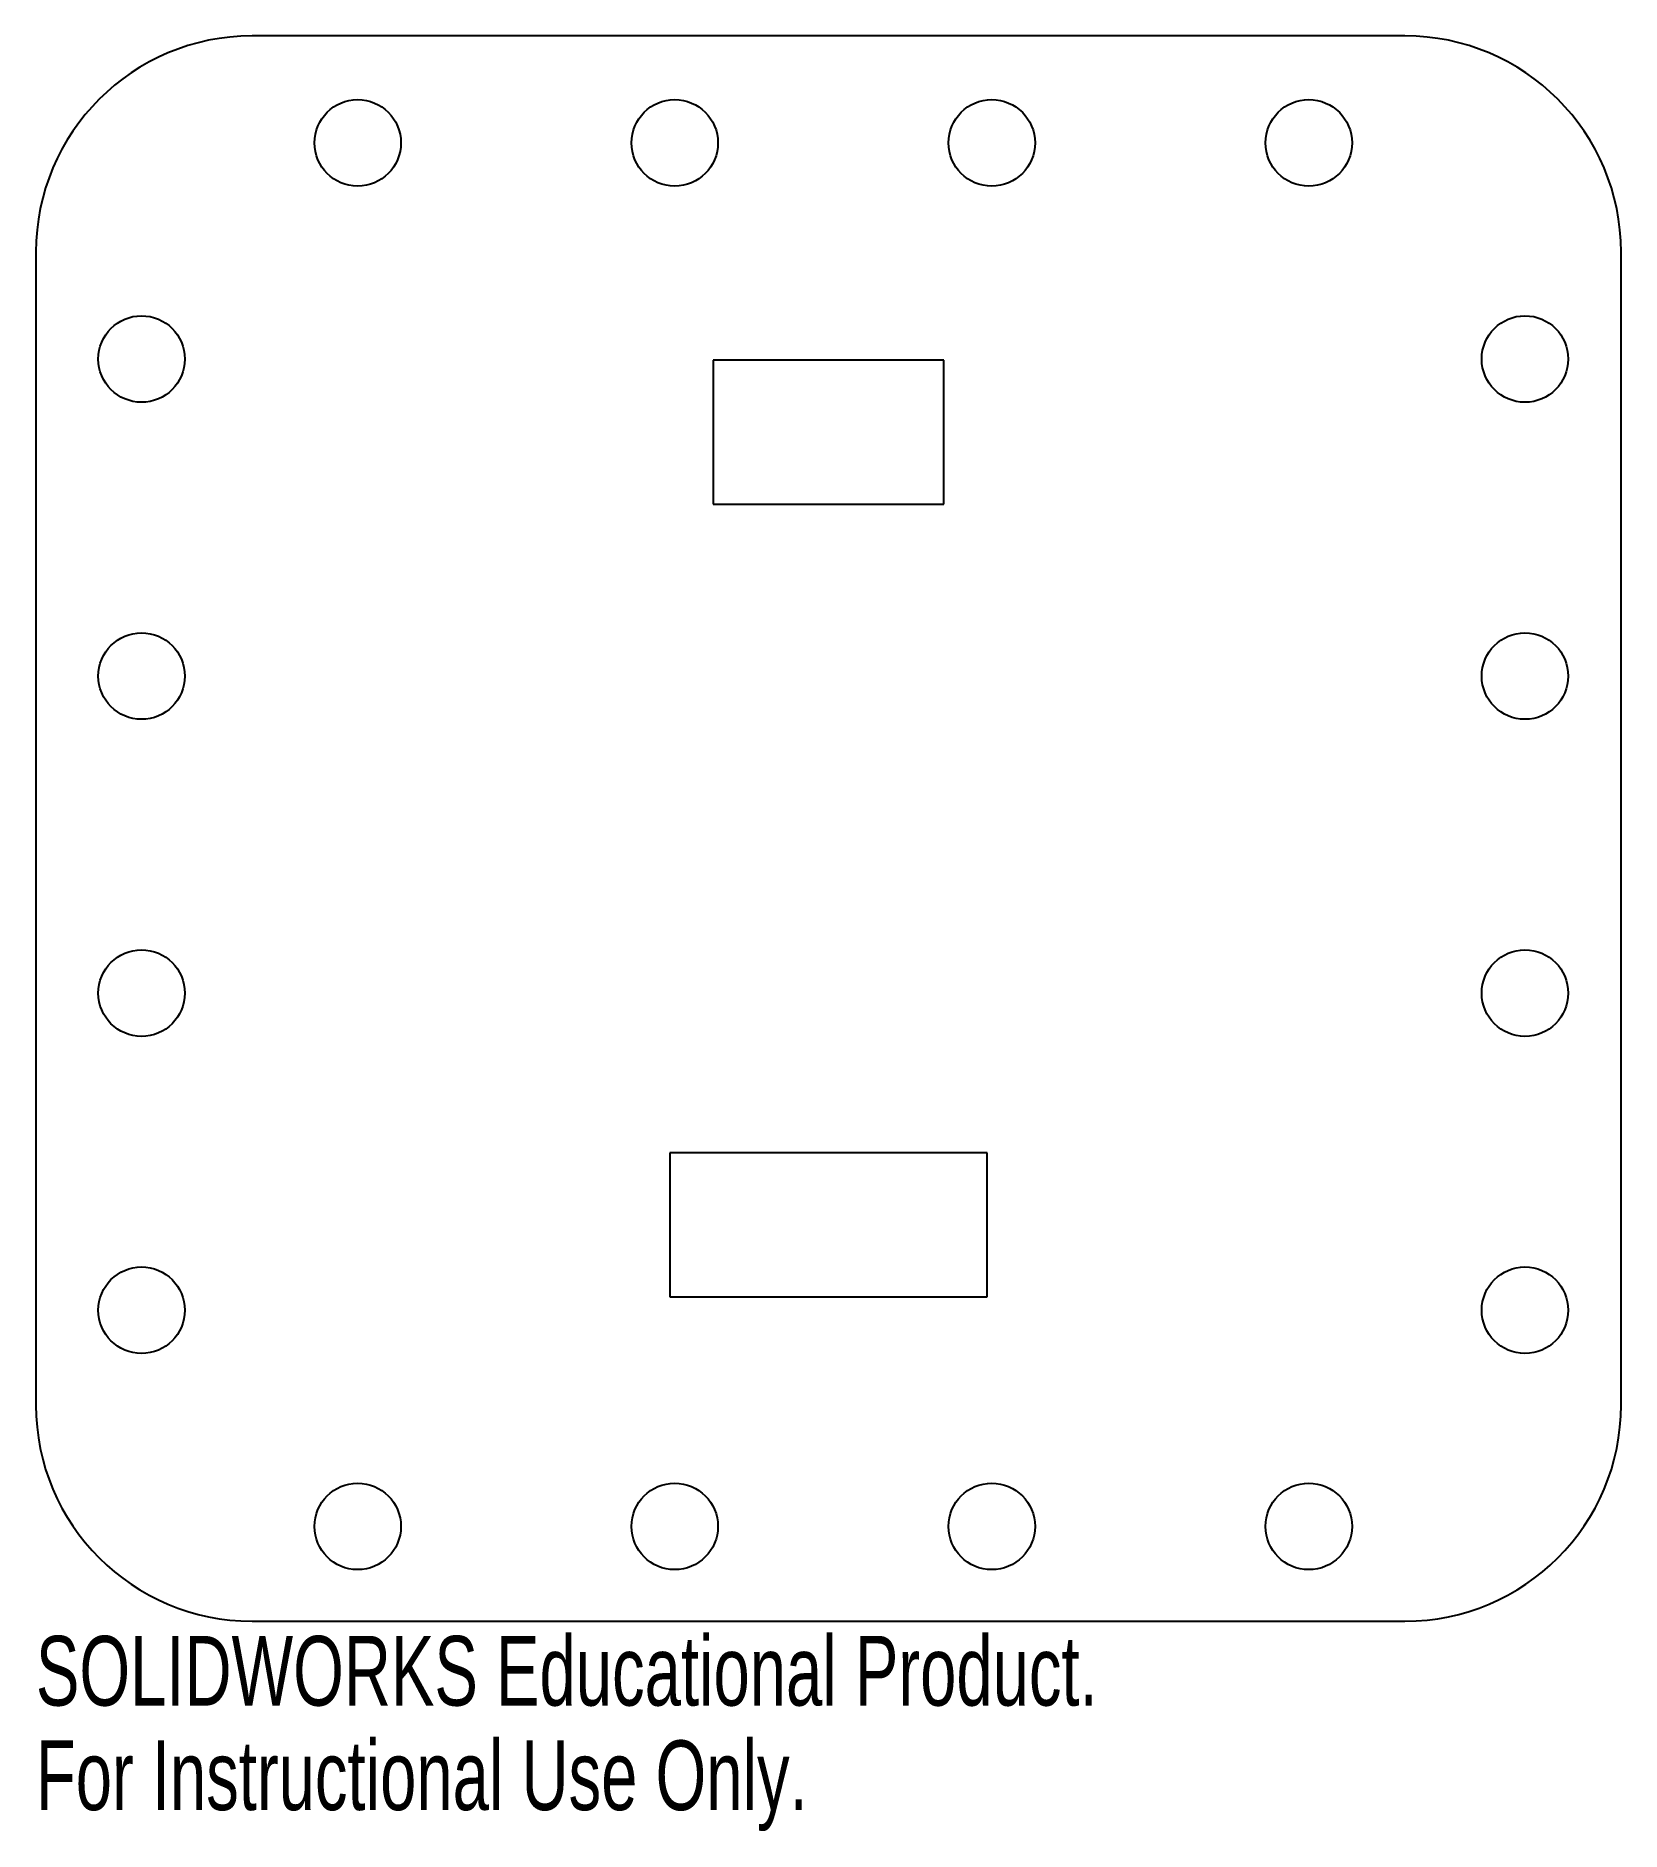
# Model space of a CAD drawing. Header units: millimetres. Extents: x -55 to 55, y -70 to 55.
import ezdxf

# ---------------------------------------------------------------- set-up
doc = ezdxf.new("R2010")
doc.units = ezdxf.units.MM
doc.styles.add('SLDTEXTSTYLE0', font='TXT', dxfattribs={"width": 0.7})

msp = doc.modelspace()

# ---------------------------------------------------------------- linework, layer by layer
at = {"color": 7, "linetype": 'Continuous', "lineweight": 25}
for p, q in [((40, 55), (-40, 55)), ((-55, 40), (-55, -40)), ((55, -40), (55, 40)), ((-8, 32.5), (-8, 22.5)), ((8, 32.5), (-8, 32.5)), ((8, 22.5), (8, 32.5)), ((-8, 22.5), (8, 22.5)), ((-11, -22.5), (-11, -32.5)), ((11, -22.5), (-11, -22.5)), ((11, -32.5), (11, -22.5)), ((-11, -32.5), (11, -32.5)), ((-40, -55), (40, -55))]:
    msp.add_line(p, q, dxfattribs=at)
for centre in [(-32.67, 47.58), (-10.67, 47.58), (11.33, 47.58), (33.33, 47.58), (-47.67, 32.58), (48.33, 32.58), (-47.67, 10.58), (48.33, 10.58), (-47.67, -11.42), (48.33, -11.42), (-47.67, -33.42), (48.33, -33.42), (-32.67, -48.42), (-10.67, -48.42), (11.33, -48.42), (33.33, -48.42)]:
    msp.add_circle(centre, 3, dxfattribs=at)
for centre, start, end in [((-40, 40), 90, 180), ((40, 40), 0, 90), ((-40, -40), 180, 270), ((40, -40), 270, 0)]:
    msp.add_arc(centre, 15, start, end, dxfattribs=at)

# ---------------------------------------------------------------- texts
at = {"color": 7, "linetype": 'Continuous', "char_height": 4.8336, "attachment_point": 1, "style": 'SLDTEXTSTYLE0'}
for s, insert in [('SOLIDWORKS Educational Product.', (-55, -56.02)), ('For Instructional Use Only.', (-55, -63.27))]:
    msp.add_mtext(s, dxfattribs=dict(at, insert=insert))

doc.saveas('drawing.dxf')
